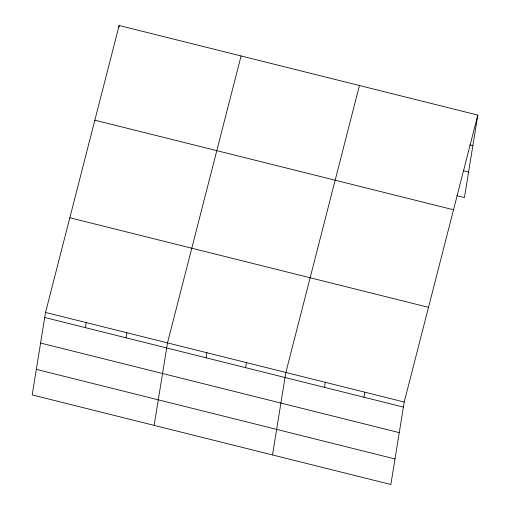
<?xml version="1.0" encoding="UTF-8"?>
<svg xmlns="http://www.w3.org/2000/svg" width="510" height="510" viewBox="0 0 510 510"><rect width="100%" height="100%" fill="white"/><g stroke="black" fill="none" stroke-linecap="round" stroke-linejoin="round"><path stroke-width="0.76" d="M45.549 312.439L32.194 394.918L390.864 484.5L404.226 402.02L477.806 115.082L119.136 25.5L45.549 312.439L404.226 402.02M118.785 27.667L119.136 25.5M85.38 327.643L86.203 322.594M126.034 337.798L126.85 332.743M154.141 425.372L167.503 342.898L241.083 55.96M206.136 357.803L206.958 352.754M245.59 367.659L246.406 362.604M272.506 454.939L285.861 372.459L359.442 85.521M324.5 387.37L325.316 382.315M363.955 397.22L364.771 392.171M477.806 115.082L464.451 197.561L456.858 195.668M469.812 144.929L472.846 145.688M463.278 170.684L468.588 172.01M94.854 120.188L453.524 209.776M69.832 217.751L428.508 307.332M44.733 317.494L403.404 407.076M40.596 343.039L399.266 432.627M36.331 369.367L395.008 458.949"/></g></svg>
